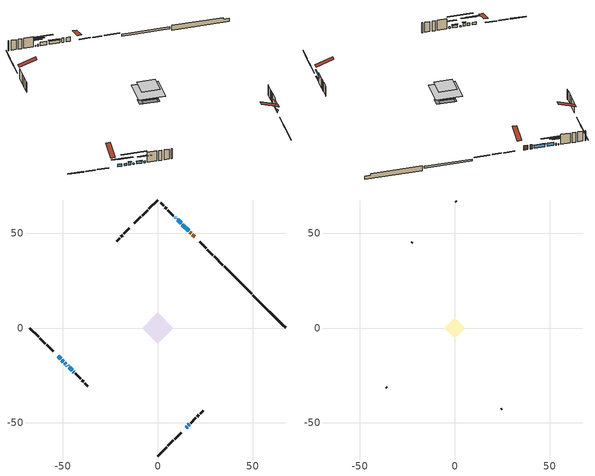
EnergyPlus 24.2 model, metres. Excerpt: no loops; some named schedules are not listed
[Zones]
conditioned space
 floor outside (Floor1 construction): -4.09,0 0,4.09 4.09,0 0,-4.09 z0.74
 floor adiabatic (Floor3 construction): -4.49,0 0,4.49 4.49,0 0,-4.49 z0.74
 floor adiabatic (AdiabaticFloorConstruction): -8.22,0 0,8.22 8.22,0 0,-8.22 z3.18
 floor foundation (Slab1 construction): -4.32,1.77 -1.77,4.32 4.32,-1.77 1.77,-4.32 z-1.65
 floor foundation (Slab2 construction): -4.49,0 0,4.49 4.49,0 0,-4.49 z-0.74
 wall outside (RimJoist1 construction): 0,-67.39 4.7,-62.69 / -67.39,0 -62.69,-4.7 / 0,67.39 -4.7,62.69 / 34.35,33.04 29.65,37.74 z0.74:1.04
 wall outside (RimJoist3 construction): 5.36,-62.04 8.21,-59.19 / -62.04,-5.36 -59.19,-8.21 / -5.36,62.04 -8.21,59.19 / 29,38.4 26.15,41.25 z0.74:1.04
 wall outside (RimJoist4 construction): 8.86,-58.53 12.25,-55.14 / -58.53,-8.86 -55.14,-12.25 / -8.86,58.53 -12.25,55.14 / 25.49,41.9 22.1,45.29 z0.74:1.04
 wall outside (AdiabaticWallConstruction 1): 19.37,48.02 18.17,49.23 / 17.51,49.88 16.9,50.49 z0.74:2.77
 wall outside (AdiabaticWallConstruction): 16.24,51.15 13.01,54.38 / -49.05,-18.34 -48.4,-18.99 z0.74:2.24; 12.35,55.04 10.41,56.98 z0.74:2.37; -52.41,-14.98 -51.12,-16.28 / -46.64,-20.75 -45.13,-22.26 z0.74:1.94; -50.46,-16.93 -49.71,-17.69 z0.74:1.86; -47.75,-19.65 -47.3,-20.1 z0.74:1.25; 14.98,-52.41 15.44,-51.95 z0.74:1.5; 16.1,-51.3 16.6,-50.79 / -44.48,-22.92 -44.12,-23.28 z0.74:1.58; 9.76,57.63 9.63,57.76 z0.74:1.63; 8.98,58.42 8.85,58.55 z0.74:1.2
 wall outside (Wall1 construction): 17.26,-50.14 20.08,-47.32 / -43.46,-23.93 -40.64,-26.75 / -14.98,52.41 -17.8,49.59 / 8.19,59.2 5.37,62.02 z0.74:5.62
 wall outside (Wall2 construction): 20.73,-46.66 21.71,-45.69 / -39.98,-27.41 -39.01,-28.39 / -18.46,48.94 -19.43,47.96 / 4.72,62.68 3.74,63.65 z0.74:5.62
 wall outside (Wall4 construction): 22.37,-45.03 23.93,-43.46 / -38.35,-29.04 -36.78,-30.61 / -20.09,47.3 -21.66,45.73 / 3.08,64.31 1.52,65.88 z0.74:5.62
 wall foundation (FoundationWall1 construction): 50.13,17.26,-1.65 50.13,17.26,0.74 65.67,1.73,0.74 65.67,1.73,-0.11 67.39,0,-0.11 67.39,0,-1.65
 wall foundation (FoundationWall2 construction): 49.47,17.92 35.01,32.38 z-0.74:0.2
 window (WindowConstruction): 16.24,51.15 13.01,54.38 z0.74:2.24
 window (WindowConstruction 4): 12.35,55.04 10.41,56.98 z0.74:2.36
 window (WindowConstruction 5): -52.41,-14.98 -51.12,-16.28 z0.74:1.93
 window (WindowConstruction 6): -50.46,-16.93 -49.71,-17.69 z0.74:1.86
 window (WindowConstruction 7): -49.05,-18.34 -48.4,-18.99 z0.74:2.24
 window (WindowConstruction 11): -47.75,-19.65 -47.3,-20.09 z0.74:1.25
 window (WindowConstruction 1): 14.98,-52.41 15.44,-51.95 z0.74:1.5
 window (WindowConstruction 2): -46.64,-20.75 -45.13,-22.26 z0.74:1.93
 window (WindowConstruction 3): 16.1,-51.3 16.6,-50.79 z0.74:1.58
 window (WindowConstruction 8): -44.48,-22.92 -44.12,-23.28 z0.74:1.58
 window (WindowConstruction 9): 9.76,57.64 9.63,57.76 z0.74:1.63
 window (WindowConstruction 10): 8.98,58.42 8.85,58.54 z0.74:1.2
 door (Door): 19.37,48.02 18.17,49.23 z0.74:2.77
 door (Door 1): 17.51,49.88 16.9,50.49 z0.74:2.77
 ceiling adiabatic (AdiabaticFloorConstruction): 0,-8.22 8.22,0 0,8.22 -8.22,0 z3.18
attic - vented
 floor to conditioned space (Floor2 construction Reversed): -5.51,0 0,5.51 5.51,0 0,-5.51 z5.62
 wall outside (Wall5 construction): 24.59,-42.8 24.79,-42.6 / -36.13,-31.27 -35.92,-31.47 / -22.32,45.08 -22.52,44.88 / 0.86,66.53 0.66,66.74 z0.74:5.62
 roof outside (Roof1 construction): 14.33,-53.07,5.62 8.95,-47.7,8.15 7.54,-49.11,8.15 12.91,-54.48,5.62; -53.07,-14.33,5.62 -47.7,-8.95,8.15 -49.11,-7.54,8.15 -54.48,-12.91,5.62; -14.33,53.07,5.62 -8.95,47.7,8.15 -7.54,49.11,8.15 -12.91,54.48,5.62; 20.03,47.36,5.62 14.66,41.99,8.15 16.07,40.58,8.15 21.44,45.95,5.62
shading: 12.87,54.53 16.39,51.01 16.68,51.3 13.16,54.82 z2.44; 8.5,58.89 14.26,53.13 14.55,53.42 8.8,59.18 z5.07; -49.21,-18.18 -54.32,-13.07 -54.61,-13.36 -49.5,-18.48 z4.64; -47.8,-19.6 -52.37,-15.02 -52.66,-15.31 -48.09,-19.89 z4.56; -48.26,-19.13 -49.19,-18.2 -49.48,-18.49 -48.55,-19.42 z2.44; -43.62,-23.77 -51.42,-15.97 -51.72,-16.26 -43.91,-24.06 z6.45; 15.58,-51.81 14.84,-52.55 15.13,-52.85 15.87,-52.1 z1.7; -44.99,-22.4 -46.79,-20.61 -47.08,-20.9 -45.28,-22.69 z2.14; 18.51,-48.88 14.19,-53.21 14.48,-53.5 18.8,-49.18 z4.28; -42.21,-25.19 -46.39,-21.01 -46.68,-21.3 -42.5,-25.48 z4.28; 7.72,59.67 11.67,55.73 11.96,56.02 8.01,59.96 z4.33; 6.94,60.45 10.89,56.51 11.18,56.8 7.23,60.74 z3.9
[Building]
Building 1: Terrain=Suburbs
[Site:Location]
Montreal Intl AP_QC: Latitude {deg}=45.47; Longitude {deg}=-73.74; Time Zone {hr}=-5; Elevation {m}=36; Keep Site Location Information=Yes
[Site:GroundTemperature:Shallow]
2.07863, -0.316383, -0.508184, 0.628371, 5.19101, 9.73239, 13.6695, 16.1636, 16.3755, 14.347, 10.5102, 6.10817
[Site:WaterMainsTemperature]
Calculation Method=Schedule; Temperature Schedule=mains temperature schedule
[Material] Roughness=Rough; Thermal Absorptance=0.9
Name | Thickness {m} | Conductivity {W/m-K} | Density {kg/m3} | Specific Heat {J/kg-K} | Solar Absorptance | Visible Absorptance
asphalt or fiberglass shingles | 0.00635 | 0.162714 | 1121.4 | 1465.45 | 0.4 | 0.4
ceiling loosefill ins | 0.338667 | 0.0480833 | 16.02 | 1046.75 | 0.7 | 0.7
ceiling stud and cavity | 0.1397 | 0.312348 | 65.682 | 1177.47 | 0.7 | 0.7
concrete 4.0 in. | 0.1016 | 1.803125 | 2242.8 | 837.4 | 0.7 | 0.7
concrete 8.0 in. | 0.2032 | 1.803125 | 2242.8 | 837.4 | 0.7 | 0.7
door material | 0.04445 | 0.0451087 | 512.64 | 1214.23 | 0.7 | 0.7
door material 1 | 0.04445 | 0.20624 | 512.64 | 1214.23 | 0.7 | 0.7
exterior vertical ins | 0.00132848 | 0.029427 | 32.04 | 1214.23 | 0.7 | 0.7
exterior vertical ins 1 | 0.0508317 | 0.029427 | 32.04 | 1214.23 | 0.7 | 0.7
floor covering | 0.0127 | 0.0433444 | 54.468 | 1339.84 | 0.6 | 0.6
floor covering 1 | 0.0127 | 9.015625 | 54.468 | 1339.84 | 0.6 | 0.6
floor rigid ins; wall rigid ins | 0.512978 | 0.029427 | 32.04 | 1214.23 | 0.7 | 0.7
floor stud and cavity | 0.1397 | 0.0911719 | 92.3553 | 1139.71 | 0.7 | 0.7
floor stud and cavity 1 | 0.0889 | 0.621767 | 50.32683 | 1063.81 | 0.7 | 0.7
floor stud and cavity 2 | 0.1397 | 1.75129 | 37.0049 | 1207.88 | 0.7 | 0.7
furniture material conditioned space 1 | 0.1524 | 0.115458 | 640.8 | 1214.23 | 0.6 | 0.6
gypsum board | 0.0127 | 0.160291 | 801 | 837.4 | 0.6 | 0.6
gypsum board 1 | 0.0127 | 0.160291 | 801 | 837.4 | 0.7 | 0.7
osb sheathing 0.5 in. | 0.0127 | 0.115458 | 512.64 | 1214.23 | 0.7 | 0.7
osb sheathing 0.75 in. | 0.01905 | 0.115458 | 512.64 | 1214.23 | 0.7 | 0.7
osb sheathing 2.0 in. | 0.0508 | 0.115458 | 512.64 | 1214.23 | 0.7 | 0.7
rim joist stud and cavity | 0.0508 | 0.0380316 | 125.044 | 1163.47 | 0.6 | 0.6
rim joist stud and cavity 1 | 0.0508 | 0.103237 | 50.32683 | 1063.81 | 0.6 | 0.6
rim joist stud and cavity 2 | 0.0508 | 0.0279939 | 125.044 | 1163.47 | 0.6 | 0.6
wall stud and cavity | 0.1397 | 0.0844025 | 139.0536 | 1170.24 | 0.7 | 0.7
wall stud and cavity 1 | 0.1397 | 0.0874734 | 139.0536 | 1170.24 | 0.7 | 0.7
wall stud and cavity 2 | 0.1397 | 0.0833386 | 139.0536 | 1170.24 | 0.7 | 0.7
wall stud and cavity 3 | 0.0889 | 6.1454 | 50.32683 | 1063.81 | 0.6 | 0.6
wall stud and cavity 4 | 0.0889 | 0.380278 | 52.3479 | 1209.89 | 0.7 | 0.7
wall stud and cavity 5 | 0.0889 | 0.391764 | 83.0341 | 1211.67 | 0.7 | 0.7
wood siding | 0.0254 | 0.102417 | 544.68 | 1172.36 | 0.4 | 0.4
wood siding 1 | 0.00254 | 0.102417 | 544.68 | 1172.36 | 0.4 | 0.4
wood siding 2; wood siding 3; wood siding 4 | 0.0254 | 0.102417 | 544.68 | 1172.36 | 0.7 | 0.7
[WindowMaterial:SimpleGlazingSystem]
Name | U-Factor {W/m2-K} | Solar Heat Gain Coefficient
WindowMaterial | 2.95483 | 0.47
WindowMaterial 1 | 4.80756 | 0.41
WindowMaterial 10 | 2.72714 | 0.24
WindowMaterial 11 | 2.65901 | 0.26
WindowMaterial 2 | 3.7259 | 0.45
WindowMaterial 3 | 4.55546 | 0.42
WindowMaterial 4 | 2.80834 | 0.47
WindowMaterial 5 | 3.25293 | 0.46
WindowMaterial 6 | 3.80199 | 0.44
WindowMaterial 7 | 3.631081 | 0.45
WindowMaterial 8 | 2.566456 | 0.29
WindowMaterial 9 | 2.71863 | 0.26
[Construction]
AdiabaticFloorConstruction: floor stud and cavity 2, floor rigid ins, osb sheathing 0.75 in., floor covering
AdiabaticWallConstruction: wood siding 3, wall rigid ins, wall stud and cavity 4, gypsum board
AdiabaticWallConstruction 1: wood siding 4, wall rigid ins, wall stud and cavity 4, gypsum board
Door: door material
Door 1: door material 1
Floor1 construction: floor stud and cavity, osb sheathing 0.75 in., floor covering
Floor2 construction Reversed: gypsum board, ceiling stud and cavity, ceiling loosefill ins
Floor3 construction: floor stud and cavity 1, floor covering 1
FoundationWall1 construction; FoundationWall2 construction: concrete 8.0 in., gypsum board 1
furniture construction conditioned space 1: furniture material conditioned space 1
PartitionWallConstruction: gypsum board, wall stud and cavity 5, gypsum board
RimJoist1 construction: wood siding 2, osb sheathing 2.0 in., rim joist stud and cavity
RimJoist3 construction: wood siding 2, rim joist stud and cavity 1
RimJoist4 construction: wood siding 2, osb sheathing 2.0 in., rim joist stud and cavity 2
Roof1 construction: asphalt or fiberglass shingles
Slab1 construction; Slab2 construction: concrete 4.0 in.
Wall1 construction: wood siding, osb sheathing 0.5 in., wall stud and cavity, gypsum board
Wall2 construction: wood siding, osb sheathing 0.5 in., wall stud and cavity 1, gypsum board
Wall4 construction: wood siding, osb sheathing 0.5 in., wall stud and cavity 2, gypsum board
Wall5 construction: wood siding 1, wall stud and cavity 3
WindowConstruction: WindowMaterial
WindowConstruction 1: WindowMaterial 1
WindowConstruction 10: WindowMaterial 10
WindowConstruction 11: WindowMaterial 11
WindowConstruction 2: WindowMaterial 2
WindowConstruction 3: WindowMaterial 3
WindowConstruction 4: WindowMaterial 4
WindowConstruction 5: WindowMaterial 5
WindowConstruction 6: WindowMaterial 6
WindowConstruction 7: WindowMaterial 7
WindowConstruction 8: WindowMaterial 8
WindowConstruction 9: WindowMaterial 9
[Zone] Multiplier=1; Part of Total Floor Area=Yes
Name | Volume {m3}
attic - vented | 24.9926
conditioned space | 437.7
[Space]
Name | Zone | Volume {m3}
attic - vented 1 | attic - vented | 24.9926
conditioned space 1 | conditioned space | 437.7
[ZoneInfiltration:EffectiveLeakageArea]
infil attic - vented 1: Zone or Space=attic - vented 1; Schedule=Always On Discrete; Effective Air Leakage Area {cm2}=2432.4; Stack Coefficient=0.00051518; Wind Coefficient=1.53356e-05
[ZoneMixing]
whole house fan mix: Zone or Space=attic - vented; Schedule=Always On Continuous; Design Flow Rate Calculation Method=Flow/Zone; Design Flow Rate {m3/s}=0; Source Zone or Space=conditioned space
[SurfaceProperty:ExposedFoundationPerimeter] Exposed Perimeter Calculation Method=TotalExposedPerimeter
Name | Total Exposed Perimeter {m}
Slab1 | 24.415
Slab2 | 20.452
[InternalMass] Zone or ZoneList=conditioned space; Space or SpaceList=conditioned space 1
Name | Construction | Surface Area {m2}
furniture mass conditioned space 1 | furniture construction conditioned space 1 | 112.096
partition wall mass | PartitionWallConstruction | 239.87
[Lights]
interior lighting: Zone or ZoneList or Space or SpaceList=conditioned space 1; Schedule=interior lighting schedule; Design Level Calculation Method=LightingLevel; Lighting Level {W}=343.2; Return Air Fraction=0; Fraction Radiant=0.6; Fraction Visible=0.2; Fraction Replaceable=1
[People]
occupants: Zone or ZoneList or Space or SpaceList=conditioned space 1; Number of People Schedule=occupants schedule; Number of People Calculation Method=People; Number of People=3; Fraction Radiant=0.314171; Sensible Heat Fraction=0.56303; Activity Level Schedule=occupants activity schedule; Carbon Dioxide Generation Rate {m3/s-W}=0; Enable ASHRAE 55 Comfort Warnings=No; Mean Radiant Temperature Calculation Type=EnclosureAveraged
[ElectricEquipment] Zone or ZoneList or Space or SpaceList=conditioned space 1; Design Level Calculation Method=EquipmentLevel
Name | Schedule | Design Level {W} | Fraction Latent | Fraction Radiant | Fraction Lost
clothes dryer | clothes dryer schedule | 140.772 | 0.015 | 0.081 | 0.85
clothes washer | clothes washer schedule | 32.1985 | 0.03 | 0.162 | 0.7
cooking range | cooking range schedule | 215.147 | 0.08 | 0.432 | 0.2
dishwasher | dishwasher schedule | 66.8632 | 0.3 | 0.18 | 0.4
fridge | fridge schedule | 72.9452 | 0 | 0.6 | 0
mech vent bath fan 0 | mech vent bath fan 0 schedule | 50.2 | 0 | 0 | 1
mech vent bath fan 1 | mech vent bath fan 1 schedule | 50.2 | 0 | 0 | 1
mech vent house fan | mech vent house fan schedule | 0 | 0 | 0 | 1
mech vent house fan cfis | mech vent house fan cfis schedule | 0 | 0 | 0 | 0
mech vent range fan 0 | mech vent range fan 0 schedule | 57 | 0 | 0 | 1
misc plug loads | misc plug loads schedule | 494.7 | 0.045 | 0.513 | 0.1
whole house fan | Always On Discrete | 0 | 0 | 0 | 1
[OtherEquipment] Zone or ZoneList or Space or SpaceList=conditioned space 1; Design Level Calculation Method=EquipmentLevel
Name | Fuel Type | Schedule | Design Level {W} | Fraction Latent | Fraction Radiant | Fraction Lost
clothes dryer 1 | Electricity | clothes dryer schedule | 0 | 0.015 | 0.081 | 0.85
cooking range 1 | Electricity | cooking range schedule | 0 | 0.08 | 0.432 | 0.2
general water use latent | None | general water use schedule | 62.594 | 1 | 0 | 0
general water use sensible | None | general water use schedule | -61.6891 | 0 | 0.6 | 0
mech vent house fan latent load | None | Always On Discrete | 0 | 1 | 0 | 0
mech vent house fan sensible load | None | Always On Discrete | 0 | 0 | 0 | 0
water heater energy adjustment1 | Electricity | Always On Discrete | 0.01 | 0 | 0 | 1
[ZoneInfiltration:DesignFlowRate] Zone or ZoneList or Space or SpaceList=conditioned space 1; Schedule=Always On Discrete; Design Flow Rate Calculation Method=Flow/Zone; Design Flow Rate {m3/s}=0
infil flow; natural vent flow; whole house fan flow
[Foundation:Kiva] Initial Indoor Air Temperature {C}=18; Wall Depth Below Slab {m}=0.2032; Custom Block X Position 1 {m}=0.2159; Custom Block Z Position 1 {m}=0
Name | Wall Height Above Grade {m} | Custom Block Material Name 1 | Custom Block Depth 1 {m}
Foundation Kiva 1 | 0.739993 | exterior vertical ins | 2.39
Foundation Kiva 2 | 0.20001 | exterior vertical ins 1 | 0.940003
[Foundation:Kiva:Settings]
Soil Conductivity {W/m-K}=0.849921; Soil Density {kg/m3}=1842.3; Soil Specific Heat {J/kg-K}=418.7; Ground Solar Absorptivity=0.9; Ground Thermal Absorptivity=0.9; Ground Surface Roughness {m}=0.03; Far-Field Width {m}=40; Deep-Ground Boundary Condition=ZeroFlux; Deep-Ground Depth {m}=40; Minimum Cell Dimension {m}=0.2; Maximum Cell Growth Coefficient=3; Simulation Timestep=Timestep
[Exterior:Lights]
exterior lighting: Schedule=exterior lighting schedule; Design Level {W}=75.6
[Schedule:Constant]
Name | Hourly Value
Always On Continuous; mech vent house fan schedule; mech vent house fan cfis schedule; Always On Discrete | 1
occupants activity schedule | 117.228
fridge schedule | 0
[Schedule:Week:Daily]
interior lighting schedule Week Rule - Jan1-Jan27: interior lighting schedule day, interior lighting schedule day, interior lighting schedule day, interior lighting schedule day, interior lighting schedule day, interior lighting schedule day, interior lighting schedule day, interior lighting schedule default day, interior lighting schedule default day, interior lighting schedule default day, interior lighting schedule default day, interior lighting schedule default day
interior lighting schedule Week Rule - Jan28-Feb3: interior lighting schedule day, interior lighting schedule day, interior lighting schedule day, interior lighting schedule day, interior lighting schedule day 1, interior lighting schedule day 1, interior lighting schedule day 1, interior lighting schedule default day, interior lighting schedule default day, interior lighting schedule default day, interior lighting schedule default day, interior lighting schedule default day
interior lighting schedule Week Rule - Feb4-Feb24: interior lighting schedule day 1, interior lighting schedule day 1, interior lighting schedule day 1, interior lighting schedule day 1, interior lighting schedule day 1, interior lighting schedule day 1, interior lighting schedule day 1, interior lighting schedule default day, interior lighting schedule default day, interior lighting schedule default day, interior lighting schedule default day, interior lighting schedule default day
interior lighting schedule Week Rule - Feb25-Mar3: interior lighting schedule day 1, interior lighting schedule day 1, interior lighting schedule day 1, interior lighting schedule day 1, interior lighting schedule day 2, interior lighting schedule day 2, interior lighting schedule day 2, interior lighting schedule default day, interior lighting schedule default day, interior lighting schedule default day, interior lighting schedule default day, interior lighting schedule default day
interior lighting schedule Week Rule - Mar4-Mar31: interior lighting schedule day 2, interior lighting schedule day 2, interior lighting schedule day 2, interior lighting schedule day 2, interior lighting schedule day 2, interior lighting schedule day 2, interior lighting schedule day 2, interior lighting schedule default day, interior lighting schedule default day, interior lighting schedule default day, interior lighting schedule default day, interior lighting schedule default day
interior lighting schedule Week Rule - Apr1-Apr28: interior lighting schedule day 3, interior lighting schedule day 3, interior lighting schedule day 3, interior lighting schedule day 3, interior lighting schedule day 3, interior lighting schedule day 3, interior lighting schedule day 3, interior lighting schedule default day, interior lighting schedule default day, interior lighting schedule default day, interior lighting schedule default day, interior lighting schedule default day
interior lighting schedule Week Rule - Apr29-May5: interior lighting schedule day 3, interior lighting schedule day 3, interior lighting schedule day 4, interior lighting schedule day 4, interior lighting schedule day 4, interior lighting schedule day 4, interior lighting schedule day 4, interior lighting schedule default day, interior lighting schedule default day, interior lighting schedule default day, interior lighting schedule default day, interior lighting schedule default day
interior lighting schedule Week Rule - May6-May26: interior lighting schedule day 4, interior lighting schedule day 4, interior lighting schedule day 4, interior lighting schedule day 4, interior lighting schedule day 4, interior lighting schedule day 4, interior lighting schedule day 4, interior lighting schedule default day, interior lighting schedule default day, interior lighting schedule default day, interior lighting schedule default day, interior lighting schedule default day
interior lighting schedule Week Rule - May27-Jun2: interior lighting schedule day 4, interior lighting schedule day 4, interior lighting schedule day 4, interior lighting schedule day 4, interior lighting schedule day 4, interior lighting schedule day 5, interior lighting schedule day 5, interior lighting schedule default day, interior lighting schedule default day, interior lighting schedule default day, interior lighting schedule default day, interior lighting schedule default day
interior lighting schedule Week Rule - Jun3-Jun30: interior lighting schedule day 5, interior lighting schedule day 5, interior lighting schedule day 5, interior lighting schedule day 5, interior lighting schedule day 5, interior lighting schedule day 5, interior lighting schedule day 5, interior lighting schedule default day, interior lighting schedule default day, interior lighting schedule default day, interior lighting schedule default day, interior lighting schedule default day
interior lighting schedule Week Rule - Jul1-Jul28: interior lighting schedule day 6, interior lighting schedule day 6, interior lighting schedule day 6, interior lighting schedule day 6, interior lighting schedule day 6, interior lighting schedule day 6, interior lighting schedule day 6, interior lighting schedule default day, interior lighting schedule default day, interior lighting schedule default day, interior lighting schedule default day, interior lighting schedule default day
interior lighting schedule Week Rule - Jul29-Aug4: interior lighting schedule day 6, interior lighting schedule day 6, interior lighting schedule day 6, interior lighting schedule day 7, interior lighting schedule day 7, interior lighting schedule day 7, interior lighting schedule day 7, interior lighting schedule default day, interior lighting schedule default day, interior lighting schedule default day, interior lighting schedule default day, interior lighting schedule default day
interior lighting schedule Week Rule - Aug5-Aug25: interior lighting schedule day 7, interior lighting schedule day 7, interior lighting schedule day 7, interior lighting schedule day 7, interior lighting schedule day 7, interior lighting schedule day 7, interior lighting schedule day 7, interior lighting schedule default day, interior lighting schedule default day, interior lighting schedule default day, interior lighting schedule default day, interior lighting schedule default day
interior lighting schedule Week Rule - Aug26-Sep1: interior lighting schedule day 7, interior lighting schedule day 7, interior lighting schedule day 7, interior lighting schedule day 7, interior lighting schedule day 7, interior lighting schedule day 7, interior lighting schedule day 8, interior lighting schedule default day, interior lighting schedule default day, interior lighting schedule default day, interior lighting schedule default day, interior lighting schedule default day
interior lighting schedule Week Rule - Sep2-Sep29: interior lighting schedule day 8, interior lighting schedule day 8, interior lighting schedule day 8, interior lighting schedule day 8, interior lighting schedule day 8, interior lighting schedule day 8, interior lighting schedule day 8, interior lighting schedule default day, interior lighting schedule default day, interior lighting schedule default day, interior lighting schedule default day, interior lighting schedule default day
interior lighting schedule Week Rule - Sep30-Oct6: interior lighting schedule day 8, interior lighting schedule day 9, interior lighting schedule day 9, interior lighting schedule day 9, interior lighting schedule day 9, interior lighting schedule day 9, interior lighting schedule day 9, interior lighting schedule default day, interior lighting schedule default day, interior lighting schedule default day, interior lighting schedule default day, interior lighting schedule default day
interior lighting schedule Week Rule - Oct7-Oct27: interior lighting schedule day 9, interior lighting schedule day 9, interior lighting schedule day 9, interior lighting schedule day 9, interior lighting schedule day 9, interior lighting schedule day 9, interior lighting schedule day 9, interior lighting schedule default day, interior lighting schedule default day, interior lighting schedule default day, interior lighting schedule default day, interior lighting schedule default day
interior lighting schedule Week Rule - Oct28-Nov3: interior lighting schedule day 9, interior lighting schedule day 9, interior lighting schedule day 9, interior lighting schedule day 9, interior lighting schedule day 10, interior lighting schedule day 10, interior lighting schedule day 10, interior lighting schedule default day, interior lighting schedule default day, interior lighting schedule default day, interior lighting schedule default day, interior lighting schedule default day
interior lighting schedule Week Rule - Nov4-Nov24: interior lighting schedule day 10, interior lighting schedule day 10, interior lighting schedule day 10, interior lighting schedule day 10, interior lighting schedule day 10, interior lighting schedule day 10, interior lighting schedule day 10, interior lighting schedule default day, interior lighting schedule default day, interior lighting schedule default day, interior lighting schedule default day, interior lighting schedule default day
interior lighting schedule Week Rule - Nov25-Dec1: interior lighting schedule day 10, interior lighting schedule day 10, interior lighting schedule day 10, interior lighting schedule day 10, interior lighting schedule day 10, interior lighting schedule day 10, interior lighting schedule day 11, interior lighting schedule default day, interior lighting schedule default day, interior lighting schedule default day, interior lighting schedule default day, interior lighting schedule default day
interior lighting schedule Week Rule - Dec2-Dec31: interior lighting schedule day 11, interior lighting schedule day 11, interior lighting schedule day 11, interior lighting schedule day 11, interior lighting schedule day 11, interior lighting schedule day 11, interior lighting schedule day 11, interior lighting schedule default day, interior lighting schedule default day, interior lighting schedule default day, interior lighting schedule default day, interior lighting schedule default day
occupants schedule Week Rule - Jan1-Dec31: occupants schedule day, occupants schedule day, occupants schedule day, occupants schedule day, occupants schedule day, occupants schedule day, occupants schedule day, occupants schedule default day, occupants schedule default day, occupants schedule default day, occupants schedule default day, occupants schedule default day
clothes dryer schedule Week Rule - Jan1-Dec31: clothes dryer schedule day, clothes dryer schedule day, clothes dryer schedule day, clothes dryer schedule day, clothes dryer schedule day, clothes dryer schedule day, clothes dryer schedule day, clothes dryer schedule default day, clothes dryer schedule default day, clothes dryer schedule default day, clothes dryer schedule default day, clothes dryer schedule default day
clothes washer schedule Week Rule - Jan1-Dec31: clothes washer schedule day, clothes washer schedule day, clothes washer schedule day, clothes washer schedule day, clothes washer schedule day, clothes washer schedule day, clothes washer schedule day, clothes washer schedule default day, clothes washer schedule default day, clothes washer schedule default day, clothes washer schedule default day, clothes washer schedule default day
cooking range schedule Week Rule - Jan1-Dec31: cooking range schedule day, cooking range schedule day, cooking range schedule day, cooking range schedule day, cooking range schedule day, cooking range schedule day, cooking range schedule day, cooking range schedule default day, cooking range schedule default day, cooking range schedule default day, cooking range schedule default day, cooking range schedule default day
dishwasher schedule Week Rule - Jan1-Dec31: dishwasher schedule day, dishwasher schedule day, dishwasher schedule day, dishwasher schedule day, dishwasher schedule day, dishwasher schedule day, dishwasher schedule day, dishwasher schedule default day, dishwasher schedule default day, dishwasher schedule default day, dishwasher schedule default day, dishwasher schedule default day
mech vent bath fan 0 schedule Week Rule - Jan1-Dec31: mech vent bath fan 0 schedule day, mech vent bath fan 0 schedule day, mech vent bath fan 0 schedule day, mech vent bath fan 0 schedule day, mech vent bath fan 0 schedule day, mech vent bath fan 0 schedule day, mech vent bath fan 0 schedule day, mech vent bath fan 0 schedule default day, mech vent bath fan 0 schedule default day, mech vent bath fan 0 schedule default day, mech vent bath fan 0 schedule default day, mech vent bath fan 0 schedule default day
mech vent bath fan 1 schedule Week Rule - Jan1-Dec31: mech vent bath fan 1 schedule day, mech vent bath fan 1 schedule day, mech vent bath fan 1 schedule day, mech vent bath fan 1 schedule day, mech vent bath fan 1 schedule day, mech vent bath fan 1 schedule day, mech vent bath fan 1 schedule day, mech vent bath fan 1 schedule default day, mech vent bath fan 1 schedule default day, mech vent bath fan 1 schedule default day, mech vent bath fan 1 schedule default day, mech vent bath fan 1 schedule default day
mech vent range fan 0 schedule Week Rule - Jan1-Dec31: mech vent range fan 0 schedule day, mech vent range fan 0 schedule day, mech vent range fan 0 schedule day, mech vent range fan 0 schedule day, mech vent range fan 0 schedule day, mech vent range fan 0 schedule day, mech vent range fan 0 schedule day, mech vent range fan 0 schedule default day, mech vent range fan 0 schedule default day, mech vent range fan 0 schedule default day, mech vent range fan 0 schedule default day, mech vent range fan 0 schedule default day
misc plug loads schedule Week Rule - Jan1-Dec31: misc plug loads schedule day, misc plug loads schedule day, misc plug loads schedule day, misc plug loads schedule day, misc plug loads schedule day, misc plug loads schedule day, misc plug loads schedule day, misc plug loads schedule default day, misc plug loads schedule default day, misc plug loads schedule default day, misc plug loads schedule default day, misc plug loads schedule default day
general water use schedule Week Rule - Jan1-Dec31: general water use schedule day, general water use schedule day, general water use schedule day, general water use schedule day, general water use schedule day, general water use schedule day, general water use schedule day, general water use schedule default day, general water use schedule default day, general water use schedule default day, general water use schedule default day, general water use schedule default day
exterior lighting schedule Week Rule - Jan1-Jan27: exterior lighting schedule day, exterior lighting schedule day, exterior lighting schedule day, exterior lighting schedule day, exterior lighting schedule day, exterior lighting schedule day, exterior lighting schedule day, exterior lighting schedule default day, exterior lighting schedule default day, exterior lighting schedule default day, exterior lighting schedule default day, exterior lighting schedule default day
exterior lighting schedule Week Rule - Jan28-Feb3: exterior lighting schedule day, exterior lighting schedule day, exterior lighting schedule day, exterior lighting schedule day, exterior lighting schedule day 1, exterior lighting schedule day 1, exterior lighting schedule day 1, exterior lighting schedule default day, exterior lighting schedule default day, exterior lighting schedule default day, exterior lighting schedule default day, exterior lighting schedule default day
exterior lighting schedule Week Rule - Feb4-Feb24: exterior lighting schedule day 1, exterior lighting schedule day 1, exterior lighting schedule day 1, exterior lighting schedule day 1, exterior lighting schedule day 1, exterior lighting schedule day 1, exterior lighting schedule day 1, exterior lighting schedule default day, exterior lighting schedule default day, exterior lighting schedule default day, exterior lighting schedule default day, exterior lighting schedule default day
exterior lighting schedule Week Rule - Feb25-Mar3: exterior lighting schedule day 1, exterior lighting schedule day 1, exterior lighting schedule day 1, exterior lighting schedule day 1, exterior lighting schedule day 2, exterior lighting schedule day 2, exterior lighting schedule day 2, exterior lighting schedule default day, exterior lighting schedule default day, exterior lighting schedule default day, exterior lighting schedule default day, exterior lighting schedule default day
exterior lighting schedule Week Rule - Mar4-Mar31: exterior lighting schedule day 2, exterior lighting schedule day 2, exterior lighting schedule day 2, exterior lighting schedule day 2, exterior lighting schedule day 2, exterior lighting schedule day 2, exterior lighting schedule day 2, exterior lighting schedule default day, exterior lighting schedule default day, exterior lighting schedule default day, exterior lighting schedule default day, exterior lighting schedule default day
exterior lighting schedule Week Rule - Apr1-Apr28: exterior lighting schedule day 3, exterior lighting schedule day 3, exterior lighting schedule day 3, exterior lighting schedule day 3, exterior lighting schedule day 3, exterior lighting schedule day 3, exterior lighting schedule day 3, exterior lighting schedule default day, exterior lighting schedule default day, exterior lighting schedule default day, exterior lighting schedule default day, exterior lighting schedule default day
exterior lighting schedule Week Rule - Apr29-May5: exterior lighting schedule day 3, exterior lighting schedule day 3, exterior lighting schedule day 4, exterior lighting schedule day 4, exterior lighting schedule day 4, exterior lighting schedule day 4, exterior lighting schedule day 4, exterior lighting schedule default day, exterior lighting schedule default day, exterior lighting schedule default day, exterior lighting schedule default day, exterior lighting schedule default day
exterior lighting schedule Week Rule - May6-May26: exterior lighting schedule day 4, exterior lighting schedule day 4, exterior lighting schedule day 4, exterior lighting schedule day 4, exterior lighting schedule day 4, exterior lighting schedule day 4, exterior lighting schedule day 4, exterior lighting schedule default day, exterior lighting schedule default day, exterior lighting schedule default day, exterior lighting schedule default day, exterior lighting schedule default day
exterior lighting schedule Week Rule - May27-Jun2: exterior lighting schedule day 4, exterior lighting schedule day 4, exterior lighting schedule day 4, exterior lighting schedule day 4, exterior lighting schedule day 4, exterior lighting schedule day 5, exterior lighting schedule day 5, exterior lighting schedule default day, exterior lighting schedule default day, exterior lighting schedule default day, exterior lighting schedule default day, exterior lighting schedule default day
exterior lighting schedule Week Rule - Jun3-Jun30: exterior lighting schedule day 5, exterior lighting schedule day 5, exterior lighting schedule day 5, exterior lighting schedule day 5, exterior lighting schedule day 5, exterior lighting schedule day 5, exterior lighting schedule day 5, exterior lighting schedule default day, exterior lighting schedule default day, exterior lighting schedule default day, exterior lighting schedule default day, exterior lighting schedule default day
exterior lighting schedule Week Rule - Jul1-Jul28: exterior lighting schedule day 6, exterior lighting schedule day 6, exterior lighting schedule day 6, exterior lighting schedule day 6, exterior lighting schedule day 6, exterior lighting schedule day 6, exterior lighting schedule day 6, exterior lighting schedule default day, exterior lighting schedule default day, exterior lighting schedule default day, exterior lighting schedule default day, exterior lighting schedule default day
[Schedule:Year]
interior lighting schedule: interior lighting schedule Week Rule - Jan1-Jan27, 1, 1, 1, 27, interior lighting schedule Week Rule - Jan28-Feb3, 1, 28, 2, 3, interior lighting schedule Week Rule - Feb4-Feb24, 2, 4, 2, 24, interior lighting schedule Week Rule - Feb25-Mar3, 2, 25, 3, 3, interior lighting schedule Week Rule - Mar4-Mar31, 3, 4, 3, 31, interior lighting schedule Week Rule - Apr1-Apr28, 4, 1, 4, 28, interior lighting schedule Week Rule - Apr29-May5, 4, 29, 5, 5, interior lighting schedule Week Rule - May6-May26, 5, 6, 5, 26, interior lighting schedule Week Rule - May27-Jun2, 5, 27, 6, 2, interior lighting schedule Week Rule - Jun3-Jun30, 6, 3, 6, 30, interior lighting schedule Week Rule - Jul1-Jul28, 7, 1, 7, 28, interior lighting schedule Week Rule - Jul29-Aug4, 7, 29, 8, 4, interior lighting schedule Week Rule - Aug5-Aug25, 8, 5, 8, 25, interior lighting schedule Week Rule - Aug26-Sep1, 8, 26, 9, 1, interior lighting schedule Week Rule - Sep2-Sep29, 9, 2, 9, 29, interior lighting schedule Week Rule - Sep30-Oct6, 9, 30, 10, 6, interior lighting schedule Week Rule - Oct7-Oct27, 10, 7, 10, 27, interior lighting schedule Week Rule - Oct28-Nov3, 10, 28, 11, 3, interior lighting schedule Week Rule - Nov4-Nov24, 11, 4, 11, 24, interior lighting schedule Week Rule - Nov25-Dec1, 11, 25, 12, 1, interior lighting schedule Week Rule - Dec2-Dec31, 12, 2, 12, 31
occupants schedule: occupants schedule Week Rule - Jan1-Dec31, 1, 1, 12, 31
clothes dryer schedule: clothes dryer schedule Week Rule - Jan1-Dec31, 1, 1, 12, 31
clothes washer schedule: clothes washer schedule Week Rule - Jan1-Dec31, 1, 1, 12, 31
cooking range schedule: cooking range schedule Week Rule - Jan1-Dec31, 1, 1, 12, 31
dishwasher schedule: dishwasher schedule Week Rule - Jan1-Dec31, 1, 1, 12, 31
mech vent bath fan 0 schedule: mech vent bath fan 0 schedule Week Rule - Jan1-Dec31, 1, 1, 12, 31
mech vent bath fan 1 schedule: mech vent bath fan 1 schedule Week Rule - Jan1-Dec31, 1, 1, 12, 31
mech vent range fan 0 schedule: mech vent range fan 0 schedule Week Rule - Jan1-Dec31, 1, 1, 12, 31
misc plug loads schedule: misc plug loads schedule Week Rule - Jan1-Dec31, 1, 1, 12, 31
general water use schedule: general water use schedule Week Rule - Jan1-Dec31, 1, 1, 12, 31
exterior lighting schedule: exterior lighting schedule Week Rule - Jan1-Jan27, 1, 1, 1, 27, exterior lighting schedule Week Rule - Jan28-Feb3, 1, 28, 2, 3, exterior lighting schedule Week Rule - Feb4-Feb24, 2, 4, 2, 24, exterior lighting schedule Week Rule - Feb25-Mar3, 2, 25, 3, 3, exterior lighting schedule Week Rule - Mar4-Mar31, 3, 4, 3, 31, exterior lighting schedule Week Rule - Apr1-Apr28, 4, 1, 4, 28, exterior lighting schedule Week Rule - Apr29-May5, 4, 29, 5, 5, exterior lighting schedule Week Rule - May6-May26, 5, 6, 5, 26, exterior lighting schedule Week Rule - May27-Jun2, 5, 27, 6, 2, exterior lighting schedule Week Rule - Jun3-Jun30, 6, 3, 6, 30, exterior lighting schedule Week Rule - Jul1-Jul28, 7, 1, 7, 28, exterior lighting schedule Week Rule - Jul29-Aug4, 7, 29, 8, 4, exterior lighting schedule Week Rule - Aug5-Aug25, 8, 5, 8, 25, exterior lighting schedule Week Rule - Aug26-Sep1, 8, 26, 9, 1, exterior lighting schedule Week Rule - Sep2-Sep29, 9, 2, 9, 29, exterior lighting schedule Week Rule - Sep30-Oct6, 9, 30, 10, 6, exterior lighting schedule Week Rule - Oct7-Oct27, 10, 7, 10, 27, exterior lighting schedule Week Rule - Oct28-Nov3, 10, 28, 11, 3, exterior lighting schedule Week Rule - Nov4-Nov24, 11, 4, 11, 24, exterior lighting schedule Week Rule - Nov25-Dec1, 11, 25, 12, 1, exterior lighting schedule Week Rule - Dec2-Dec31, 12, 2, 12, 31
[Schedule:Compact]
mains temperature schedule: Through: 01/01, For: AllDays, Until: 24:00, 6.56833, Through: 01/02, For: AllDays, Until: 24:00, 6.48722, Through: 01/03, For: AllDays, Until: 24:00, 6.40722, Through: 01/04, For: AllDays, Until: 24:00, 6.32889, Through: 01/05, For: AllDays, Until: 24:00, 6.25167, Through: 01/06, For: AllDays, Until: 24:00, 6.17611, Through: 01/07, For: AllDays, Until: 24:00, 6.10222, Through: 01/08, For: AllDays, Until: 24:00, 6.02944, Through: 01/09, For: AllDays, Until: 24:00, 5.95833, Through: 01/10, For: AllDays, Until: 24:00, 5.88889, Through: 01/11, For: AllDays, Until: 24:00, 5.82056, Through: 01/12, For: AllDays, Until: 24:00, 5.75444, Through: 01/13, For: AllDays, Until: 24:00, 5.68944, Through: 01/14, For: AllDays, Until: 24:00, 5.62611, Through: 01/15, For: AllDays, Until: 24:00, 5.56444, Through: 01/16, For: AllDays, Until: 24:00, 5.50444, Through: 01/17, For: AllDays, Until: 24:00, 5.44611, Through: 01/18, For: AllDays, Until: 24:00, 5.38944, Through: 01/19, For: AllDays, Until: 24:00, 5.33389, Through: 01/20, For: AllDays, Until: 24:00, 5.28111, Through: 01/21, For: AllDays, Until: 24:00, 5.22944, Through: 01/22, For: AllDays, Until: 24:00, 5.17944, Through: 01/23, For: AllDays, Until: 24:00, 5.13111, Through: 01/24, For: AllDays, Until: 24:00, 5.085, Through: 01/25, For: AllDays, Until: 24:00, 5.04056, Through: 01/26, For: AllDays, Until: 24:00, 4.99778, Through: 01/27, For: AllDays, Until: 24:00, 4.95667, Through: 01/28, For: AllDays, Until: 24:00, 4.91778, Through: 01/29, For: AllDays, Until: 24:00, 4.88056, Through: 01/30, For: AllDays, Until: 24:00, 4.845, Through: 01/31, For: AllDays, Until: 24:00, 4.81167, Through: 02/01, For: AllDays, Until: 24:00, 4.77944, Through: 02/02, For: AllDays, Until: 24:00, 4.75, Through: 02/03, For: AllDays, Until: 24:00, 4.72167, Through: 02/04, For: AllDays, Until: 24:00, 4.69611, Through: 02/05, For: AllDays, Until: 24:00, 4.67167, Through: 02/06, For: AllDays, Until: 24:00, 4.64944, Through: 02/07, For: AllDays, Until: 24:00, 4.62889, Through: 02/08, For: AllDays, Until: 24:00, 4.61056, Through: 02/09, For: AllDays, Until: 24:00, 4.59389, Through: 02/10, For: AllDays, Until: 24:00, 4.57944, Through: 02/11, For: AllDays, Until: 24:00, 4.56667, Through: 02/12, For: AllDays, Until: 24:00, 4.55611, Through: 02/13, For: AllDays, Until: 24:00, 4.54722, Through: 02/14, For: AllDays, Until: 24:00, 4.54056, Through: 02/15, For: AllDays, Until: 24:00, 4.53556, Through: 02/16, For: AllDays, Until: 24:00, 4.53278, Through: 02/17, For: AllDays, Until: 24:00, 4.53167, Through: 02/18, For: AllDays, Until: 24:00, 4.53278, Through: 02/19, For: AllDays, Until: 24:00, 4.53556, Through: 02/20, For: AllDays, Until: 24:00, 4.54056, Through: 02/21, For: AllDays, Until: 24:00, 4.54722, Through: 02/22, For: AllDays, Until: 24:00, 4.55611, Through: 02/23, For: AllDays, Until: 24:00, 4.56667, Through: 02/24, For: AllDays, Until: 24:00, 4.57944, Through: 02/25, For: AllDays, Until: 24:00, 4.59389, Through: 02/26, For: AllDays, Until: 24:00, 4.61056, Through: 02/27, For: AllDays, Until: 24:00, 4.62889, Through: 02/28, For: AllDays, Until: 24:00, 4.64889, Through: 03/01, For: AllDays, Until: 24:00, 4.67111, Through: 03/02, For: AllDays, Until: 24:00, 4.69556, Through: 03/03, For: AllDays, Until: 24:00, 4.72167, Through: 03/04, For: AllDays, Until: 24:00, 4.74944, Through: 03/05, For: AllDays, Until: 24:00, 4.77944, Through: 03/06, For: AllDays, Until: 24:00, 4.81111, Through: 03/07, For: AllDays, Until: 24:00, 4.84444, Through: 03/08, For: AllDays, Until: 24:00, 4.88, Through: 03/09, For: AllDays, Until: 24:00, 4.91722, Through: 03/10, For: AllDays, Until: 24:00, 4.95611, Through: 03/11, For: AllDays, Until: 24:00, 4.99722, Through: 03/12, For: AllDays, Until: 24:00, 5.04, Through: 03/13, For: AllDays, Until: 24:00, 5.08444, Through: 03/14, For: AllDays, Until: 24:00, 5.13056, Through: 03/15, For: AllDays, Until: 24:00, 5.17889, Through: 03/16, For: AllDays, Until: 24:00, 5.22833, Through: 03/17, For: AllDays, Until: 24:00, 5.28, Through: 03/18, For: AllDays, Until: 24:00, 5.33333, Through: 03/19, For: AllDays, Until: 24:00, 5.38833, Through: 03/20, For: AllDays, Until: 24:00, 5.445, Through: 03/21, For: AllDays, Until: 24:00, 5.50333, Through: 03/22, For: AllDays, Until: 24:00, 5.56333, Through: 03/23, For: AllDays, Until: 24:00, 5.625, Through: 03/24, For: AllDays, Until: 24:00, 5.68833, Through: 03/25, For: AllDays, Until: 24:00, 5.75333, Through: 03/26, For: AllDays, Until: 24:00, 5.81944, Through: 03/27, For: AllDays, Until: 24:00, 5.88778, Through: 03/28, For: AllDays, Until: 24:00, 5.95722, Through: 03/29, For: AllDays, Until: 24:00, 6.02833, Through: 03/30, For: AllDays, Until: 24:00, 6.10111, Through: 03/31, For: AllDays, Until: 24:00, 6.175, Through: 04/01, For: AllDays, Until: 24:00, 6.25056, Through: 04/02, For: AllDays, Until: 24:00, 6.32778, Through: 04/03, For: AllDays, Until: 24:00, 6.40611, Through: 04/04, For: AllDays, Until: 24:00, 6.48556, Through: 04/05, For: AllDays, Until: 24:00, 6.56722, Through: 04/06, For: AllDays, Until: 24:00, 6.64944, Through: 04/07, For: AllDays, Until: 24:00, 6.73333, Through: 04/08, For: AllDays, Until: 24:00, 6.81833, Through: 04/09, For: AllDays, Until: 24:00, 6.905, Through: 04/10, For: AllDays, Until: 24:00, 6.99278, Through: 04/11, For: AllDays, Until: 24:00, 7.08111, Through: 04/12, For: AllDays, Until: 24:00, 7.17167, Through: 04/13, For: AllDays, Until: 24:00, 7.26278, Through: 04/14, For: AllDays, Until: 24:00, 7.355, Through: 04/15, For: AllDays, Until: 24:00, 7.44833, Through: 04/16, For: AllDays, Until: 24:00, 7.54278, Through: 04/17, For: AllDays, Until: 24:00, 7.63889, Through: 04/18, For: AllDays, Until: 24:00, 7.735, Through: 04/19, For: AllDays, Until: 24:00, 7.83278, Through: 04/20, For: AllDays, Until: 24:00, 7.93167, Through: 04/21, For: AllDays, Until: 24:00, 8.03111, Through: 04/22, For: AllDays, Until: 24:00, 8.13167, Through: 04/23, For: AllDays, Until: 24:00, 8.23278, Through: 04/24, For: AllDays, Until: 24:00, 8.335, Through: 04/25, For: AllDays, Until: 24:00, 8.43778, Through: 04/26, For: AllDays, Until: 24:00, 8.54167, Through: 04/27, For: AllDays, Until: 24:00, 8.64611, Through: 04/28, For: AllDays, Until: 24:00, 8.75167, Through: 04/29, For: AllDays, Until: 24:00, 8.85778, Through: 04/30, For: AllDays, Until: 24:00, 8.96444, Through: 05/01, For: AllDays, Until: 24:00, 9.07167, Through: 05/02, For: AllDays, Until: 24:00, 9.17944, Through: 05/03, For: AllDays, Until: 24:00, 9.28778, Through: 05/04, For: AllDays, Until: 24:00, 9.39667, Through: 05/05, For: AllDays, Until: 24:00, 9.50667, Through: 05/06, For: AllDays, Until: 24:00, 9.61667, Through: 05/07, For: AllDays, Until: 24:00, 9.72667, Through: 05/08, For: AllDays, Until: 24:00, 9.83778, Through: 05/09, For: AllDays, Until: 24:00, 9.94889, Through: 05/10, For: AllDays, Until: 24:00, 10.0606, Through: 05/11, For: AllDays, Until: 24:00, 10.1722, Through: 05/12, For: AllDays, Until: 24:00, 10.2844, Through: 05/13, For: AllDays, Until: 24:00, 10.3967, Through: 05/14, For: AllDays, Until: 24:00, 10.5094, Through: 05/15, For: AllDays, Until: 24:00, 10.6222, Through: 05/16, For: AllDays, Until: 24:00, 10.735, Through: 05/17, For: AllDays, Until: 24:00, 10.8478, Through: 05/18, For: AllDays, Until: 24:00, 10.9611, Through: 05/19, For: AllDays, Until: 24:00, 11.0744, Through: 05/20, For: AllDays, Until: 24:00, 11.1872, Through: 05/21, For: AllDays, Until: 24:00, 11.3006, Through: 05/22, For: AllDays, Until: 24:00, 11.4133, Through: 05/23, For: AllDays, Until: 24:00, 11.5267, Through: 05/24, For: AllDays, Until: 24:00, 11.6394, Through: 05/25, For: AllDays, Until: 24:00, 11.7522, Through: 05/26, For: AllDays, Until: 24:00, 11.8644, Through: 05/27, For: AllDays, Until: 24:00, 11.9767, Through: 05/28, For: AllDays, Until: 24:00, 12.0889, Through: 05/29, For: AllDays, Until: 24:00, 12.2006, Through: 05/30, For: AllDays, Until: 24:00, 12.3122, Through: 05/31, For: AllDays, Until: 24:00, 12.4228, Through: 06/01, For: AllDays, Until: 24:00, 12.5339, Through: 06/02, For: AllDays, Until: 24:00, 12.6439, Through: 06/03, For: AllDays, Until: 24:00, 12.7539, Through: 06/04, For: AllDays, Until: 24:00, 12.8628, Through: 06/05, For: AllDays, Until: 24:00, 12.9717, Through: 06/06, For: AllDays, Until: 24:00, 13.08, Through: 06/07, For: AllDays, Until: 24:00, 13.1878, Through: 06/08, For: AllDays, Until: 24:00, 13.2944, Through: 06/09, For: AllDays, Until: 24:00, 13.4011, Through: 06/10, For: AllDays, Until: 24:00, 13.5067, Through: 06/11, For: AllDays, Until: 24:00, 13.6117, Through: 06/12, For: AllDays, Until: 24:00, 13.7156, Through: 06/13, For: AllDays, Until: 24:00, 13.8194, Through: 06/14, For: AllDays, Until: 24:00, 13.9222, Through: 06/15, For: AllDays, Until: 24:00, 14.0239, Through: 06/16, For: AllDays, Until: 24:00, 14.125, Through: 06/17, For: AllDays, Until: 24:00, 14.225, Through: 06/18, For: AllDays, Until: 24:00, 14.3239, Through: 06/19, For: AllDays, Until: 24:00, 14.4222, Through: 06/20, For: AllDays, Until: 24:00, 14.5194, Through: 06/21, For: AllDays, Until: 24:00, 14.6156, Through: 06/22, For: AllDays, Until: 24:00, 14.7106, Through: 06/23, For: AllDays, Until: 24:00, 14.805, Through: 06/24, For: AllDays, Until: 24:00, 14.8978, Through: 06/25, For: AllDays, Until: 24:00, 14.9894, Through: 06/26, For: AllDays, Until: 24:00, 15.0806, Through: 06/27, For: AllDays, Until: 24:00, 15.17, Through: 06/28, For: AllDays, Until: 24:00, 15.2583, Through: 06/29, For: AllDays, Until: 24:00, 15.3456, Through: 06/30, For: AllDays, Until: 24:00, 15.4311, Through: 07/01, For: AllDays, Until: 24:00, 15.5161, Through: 07/02, For: AllDays, Until: 24:00, 15.5989, Through: 07/03, For: AllDays, Until: 24:00, 15.6811, Through: 07/04, For: AllDays, Until: 24:00, 15.7617, Through: 07/05, For: AllDays, Until: 24:00, 15.8411, Through: 07/06, For: AllDays, Until: 24:00, 15.9189, Through: 07/07, For: AllDays, Until: 24:00, 15.995, Through: 07/08, For: AllDays, Until: 24:00, 16.07, Through: 07/09, For: AllDays, Until: 24:00, 16.1433, Through: 07/10, For: AllDays, Until: 24:00, 16.2156, Through: 07/11, For: AllDays, Until: 24:00, 16.2861, Through: 07/12, For: AllDays, Until: 24:00, 16.355, Through: 07/13, For: AllDays, Until: 24:00, 16.4222, Through: 07/14, For: AllDays, Until: 24:00, 16.4878, Through: 07/15, For: AllDays, Until: 24:00, 16.5522, Through: 07/16, For: AllDays, Until: 24:00, 16.615, Through: 07/17, For: AllDays, Until: 24:00, 16.6756, Through: 07/18, For: AllDays, Until: 24:00, 16.735, Through: 07/19, For: AllDays, Until: 24:00, 16.7928, Through: 07/20, For: AllDays, Until: 24:00, 16.8489, Through: 07/21, For: AllDays, Until: 24:00, 16.9028, Through: 07/22, For: AllDays, Until: 24:00, 16.9556, Through: 07/23, For: AllDays, Until: 24:00, 17.0061, Through: 07/24, For: AllDays, Until: 24:00, 17.0556, Through: 07/25, For: AllDays, Until: 24:00, 17.1028, Through: 07/26, For: AllDays, Until: 24:00, 17.1483, Through: 07/27, For: AllDays, Until: 24:00, 17.1917, Through: 07/28, For: AllDays, Until: 24:00, 17.2339, Through: 07/29, For: AllDays, Until: 24:00, 17.2739, Through: 07/30, For: AllDays, Until: 24:00, 17.3122, Through: 07/31, For: AllDays, Until: 24:00, 17.3489, Through: 08/01, For: AllDays, Until: 24:00, 17.3833, Through: 08/02, For: AllDays, Until: 24:00, 17.4161, Through: 08/03, For: AllDays, Until: 24:00, 17.4467, Through: 08/04, For: AllDays, Until: 24:00, 17.4761, Through: 08/05, For: AllDays, Until: 24:00, 17.5028, Through: 08/06, For: AllDays, Until: 24:00, 17.5283, Through: 08/07, For: AllDays, Until: 24:00, 17.5517, Through: 08/08, For: AllDays, Until: 24:00, 17.5728, Through: 08/09, For: AllDays, Until: 24:00, 17.5922, Through: 08/10, For: AllDays, Until: 24:00, 17.61, Through: 08/11, For: AllDays, Until: 24:00, 17.6256, Through: 08/12, For: AllDays, Until: 24:00, 17.6394, Through: 08/13, For: AllDays, Until: 24:00, 17.6511, Through: 08/14, For: AllDays, Until: 24:00, 17.6611, Through: 08/15, For: AllDays, Until: 24:00, 17.6689, Through: 08/16, For: AllDays, Until: 24:00, 17.675, Through: 08/17, For: AllDays, Until: 24:00, 17.6789, Through: 08/18, For: AllDays, Until: 24:00, 17.6811, Through: 08/19, For: AllDays, Until: 24:00, 17.6811, Through: 08/20, For: AllDays, Until: 24:00, 17.6794, Through: 08/21, For: AllDays, Until: 24:00, 17.6756, Through: 08/22, For: AllDays, Until: 24:00, 17.67, Through: 08/23, For: AllDays, Until: 24:00, 17.6622, Through: 08/24, For: AllDays, Until: 24:00, 17.6528, Through: 08/25, For: AllDays, Until: 24:00, 17.6411, Through: 08/26, For: AllDays, Until: 24:00, 17.6278, Through: 08/27, For: AllDays, Until: 24:00, 17.6122, Through: 08/28, For: AllDays, Until: 24:00, 17.595, Through: 08/29, For: AllDays, Until: 24:00, 17.5756, Through: 08/30, For: AllDays, Until: 24:00, 17.5544, Through: 08/31, For: AllDays, Until: 24:00, 17.5311, Through: 09/01, For: AllDays, Until: 24:00, 17.5061, Through: 09/02, For: AllDays, Until: 24:00, 17.4794, Through: 09/03, For: AllDays, Until: 24:00, 17.4506, Through: 09/04, For: AllDays, Until: 24:00, 17.42, Through: 09/05, For: AllDays, Until: 24:00, 17.3878, Through: 09/06, For: AllDays, Until: 24:00, 17.3533, Through: 09/07, For: AllDays, Until: 24:00, 17.3172, Through: 09/08, For: AllDays, Until: 24:00, 17.2789, Through: 09/09, For: AllDays, Until: 24:00, 17.2389, Through: 09/10, For: AllDays, Until: 24:00, 17.1972, Through: 09/11, For: AllDays, Until: 24:00, 17.1539, Through: 09/12, For: AllDays, Until: 24:00, 17.1083, Through: 09/13, For: AllDays, Until: 24:00, 17.0617, Through: 09/14, For: AllDays, Until: 24:00, 17.0128, Through: 09/15, For: AllDays, Until: 24:00, 16.9622, Through: 09/16, For: AllDays, Until: 24:00, 16.9094, Through: 09/17, For: AllDays, Until: 24:00, 16.8556, Through: 09/18, For: AllDays, Until: 24:00, 16.8, Through: 09/19, For: AllDays, Until: 24:00, 16.7422, Through: 09/20, For: AllDays, Until: 24:00, 16.6833, Through: 09/21, For: AllDays, Until: 24:00, 16.6228, Through: 09/22, For: AllDays, Until: 24:00, 16.56, Through: 09/23, For: AllDays, Until: 24:00, 16.4961, Through: 09/24, For: AllDays, Until: 24:00, 16.4306, Through: 09/25, For: AllDays, Until: 24:00, 16.3633, Through: 09/26, For: AllDays, Until: 24:00, 16.295, Through: 09/27, For: AllDays, Until: 24:00, 16.2244, Through: 09/28, For: AllDays, Until: 24:00, 16.1528, Through: 09/29, For: AllDays, Until: 24:00, 16.0794, Through: 09/30, For: AllDays, Until: 24:00, 16.0044, Through: 10/01, For: AllDays, Until: 24:00, 15.9283, Through: 10/02, For: AllDays, Until: 24:00, 15.8511, Through: 10/03, For: AllDays, Until: 24:00, 15.7717, Through: 10/04, For: AllDays, Until: 24:00, 15.6917, Through: 10/05, For: AllDays, Until: 24:00, 15.6094, Through: 10/06, For: AllDays, Until: 24:00, 15.5267, Through: 10/07, For: AllDays, Until: 24:00, 15.4422, Through: 10/08, For: AllDays, Until: 24:00, 15.3567, Through: 10/09, For: AllDays, Until: 24:00, 15.2694, Through: 10/10, For: AllDays, Until: 24:00, 15.1811, Through: 10/11, For: AllDays, Until: 24:00, 15.0917, Through: 10/12, For: AllDays, Until: 24:00, 15.0011, Through: 10/13, For: AllDays, Until: 24:00, 14.9094, Through: 10/14, For: AllDays, Until: 24:00, 14.8167, Through: 10/15, For: AllDays, Until: 24:00, 14.7228, Through: 10/16, For: AllDays, Until: 24:00, 14.6278, Through: 10/17, For: AllDays, Until: 24:00, 14.5317, Through: 10/18, For: AllDays, Until: 24:00, 14.4344, Through: 10/19, For: AllDays, Until: 24:00, 14.3367, Through: 10/20, For: AllDays, Until: 24:00, 14.2378, Through: 10/21, For: AllDays, Until: 24:00, 14.1378, Through: 10/22, For: AllDays, Until: 24:00, 14.0367, Through: 10/23, For: AllDays, Until: 24:00, 13.935, Through: 10/24, For: AllDays, Until: 24:00, 13.8322, Through: 10/25, For: AllDays, Until: 24:00, 13.7289, Through: 10/26, For: AllDays, Until: 24:00, 13.625, Through: 10/27, For: AllDays, Until: 24:00, 13.52, Through: 10/28, For: AllDays, Until: 24:00, 13.4144, Through: 10/29, For: AllDays, Until: 24:00, 13.3083, Through: 10/30, For: AllDays, Until: 24:00, 13.2011, Through: 10/31, For: AllDays, Until: 24:00, 13.0939, Through: 11/01, For: AllDays, Until: 24:00, 12.9856, Through: 11/02, For: AllDays, Until: 24:00, 12.8767, Through: 11/03, For: AllDays, Until: 24:00, 12.7678, Through: 11/04, For: AllDays, Until: 24:00, 12.6578, Through: 11/05, For: AllDays, Until: 24:00, 12.5478, Through: 11/06, For: AllDays, Until: 24:00, 12.4372, Through: 11/07, For: AllDays, Until: 24:00, 12.3261, Through: 11/08, For: AllDays, Until: 24:00, 12.215, Through: 11/09, For: AllDays, Until: 24:00, 12.1033, Through: 11/10, For: AllDays, Until: 24:00, 11.9911, Through: 11/11, For: AllDays, Until: 24:00, 11.8789, Through: 11/12, For: AllDays, Until: 24:00, 11.7667, Through: 11/13, For: AllDays, Until: 24:00, 11.6539, Through: 11/14, For: AllDays, Until: 24:00, 11.5411, Through: 11/15, For: AllDays, Until: 24:00, 11.4278, Through: 11/16, For: AllDays, Until: 24:00, 11.315, Through: 11/17, For: AllDays, Until: 24:00, 11.2017, Through: 11/18, For: AllDays, Until: 24:00, 11.0889, Through: 11/19, For: AllDays, Until: 24:00, 10.9756, Through: 11/20, For: AllDays, Until: 24:00, 10.8622, Through: 11/21, For: AllDays, Until: 24:00, 10.7494, Through: 11/22, For: AllDays, Until: 24:00, 10.6367, Through: 11/23, For: AllDays, Until: 24:00, 10.5239, Through: 11/24, For: AllDays, Until: 24:00, 10.4111, Through: 11/25, For: AllDays, Until: 24:00, 10.2989, Through: 11/26, For: AllDays, Until: 24:00, 10.1867, Through: 11/27, For: AllDays, Until: 24:00, 10.0744, Through: 11/28, For: AllDays, Until: 24:00, 9.96333, Through: 11/29, For: AllDays, Until: 24:00, 9.85167, Through: 11/30, For: AllDays, Until: 24:00, 9.74111, Through: 12/01, For: AllDays, Until: 24:00, 9.63056, Through: 12/02, For: AllDays, Until: 24:00, 9.52056, Through: 12/03, For: AllDays, Until: 24:00, 9.41111, Through: 12/04, For: AllDays, Until: 24:00, 9.30167, Through: 12/05, For: AllDays, Until: 24:00, 9.19333, Through: 12/06, For: AllDays, Until: 24:00, 9.08556, Through: 12/07, For: AllDays, Until: 24:00, 8.97778, Through: 12/08, For: AllDays, Until: 24:00, 8.87111, Through: 12/09, For: AllDays, Until: 24:00, 8.765, Through: 12/10, For: AllDays, Until: 24:00, 8.66, Through: 12/11, For: AllDays, Until: 24:00, 8.555, Through: 12/12, For: AllDays, Until: 24:00, 8.45111, Through: 12/13, For: AllDays, Until: 24:00, 8.34833, Through: 12/14, For: AllDays, Until: 24:00, 8.24611, Through: 12/15, For: AllDays, Until: 24:00, 8.14444, Through: 12/16, For: AllDays, Until: 24:00, 8.04389, Through: 12/17, For: AllDays, Until: 24:00, 7.94444, Through: 12/18, For: AllDays, Until: 24:00, 7.84556, Through: 12/19, For: AllDays, Until: 24:00, 7.74778, Through: 12/20, For: AllDays, Until: 24:00, 7.65111, Through: 12/21, For: AllDays, Until: 24:00, 7.555, Through: 12/22, For: AllDays, Until: 24:00, 7.46056, Through: 12/23, For: AllDays, Until: 24:00, 7.36667, Through: 12/24, For: AllDays, Until: 24:00, 7.27444, Through: 12/25, For: AllDays, Until: 24:00, 7.18278, Through: 12/26, For: AllDays, Until: 24:00, 7.09278, Through: 12/27, For: AllDays, Until: 24:00, 7.00389, Through: 12/28, For: AllDays, Until: 24:00, 6.91611, Through: 12/29, For: AllDays, Until: 24:00, 6.82944, Through: 12/30, For: AllDays, Until: 24:00, 6.74389, Through: 12/31, For: AllDays, Until: 24:00, 6.66
